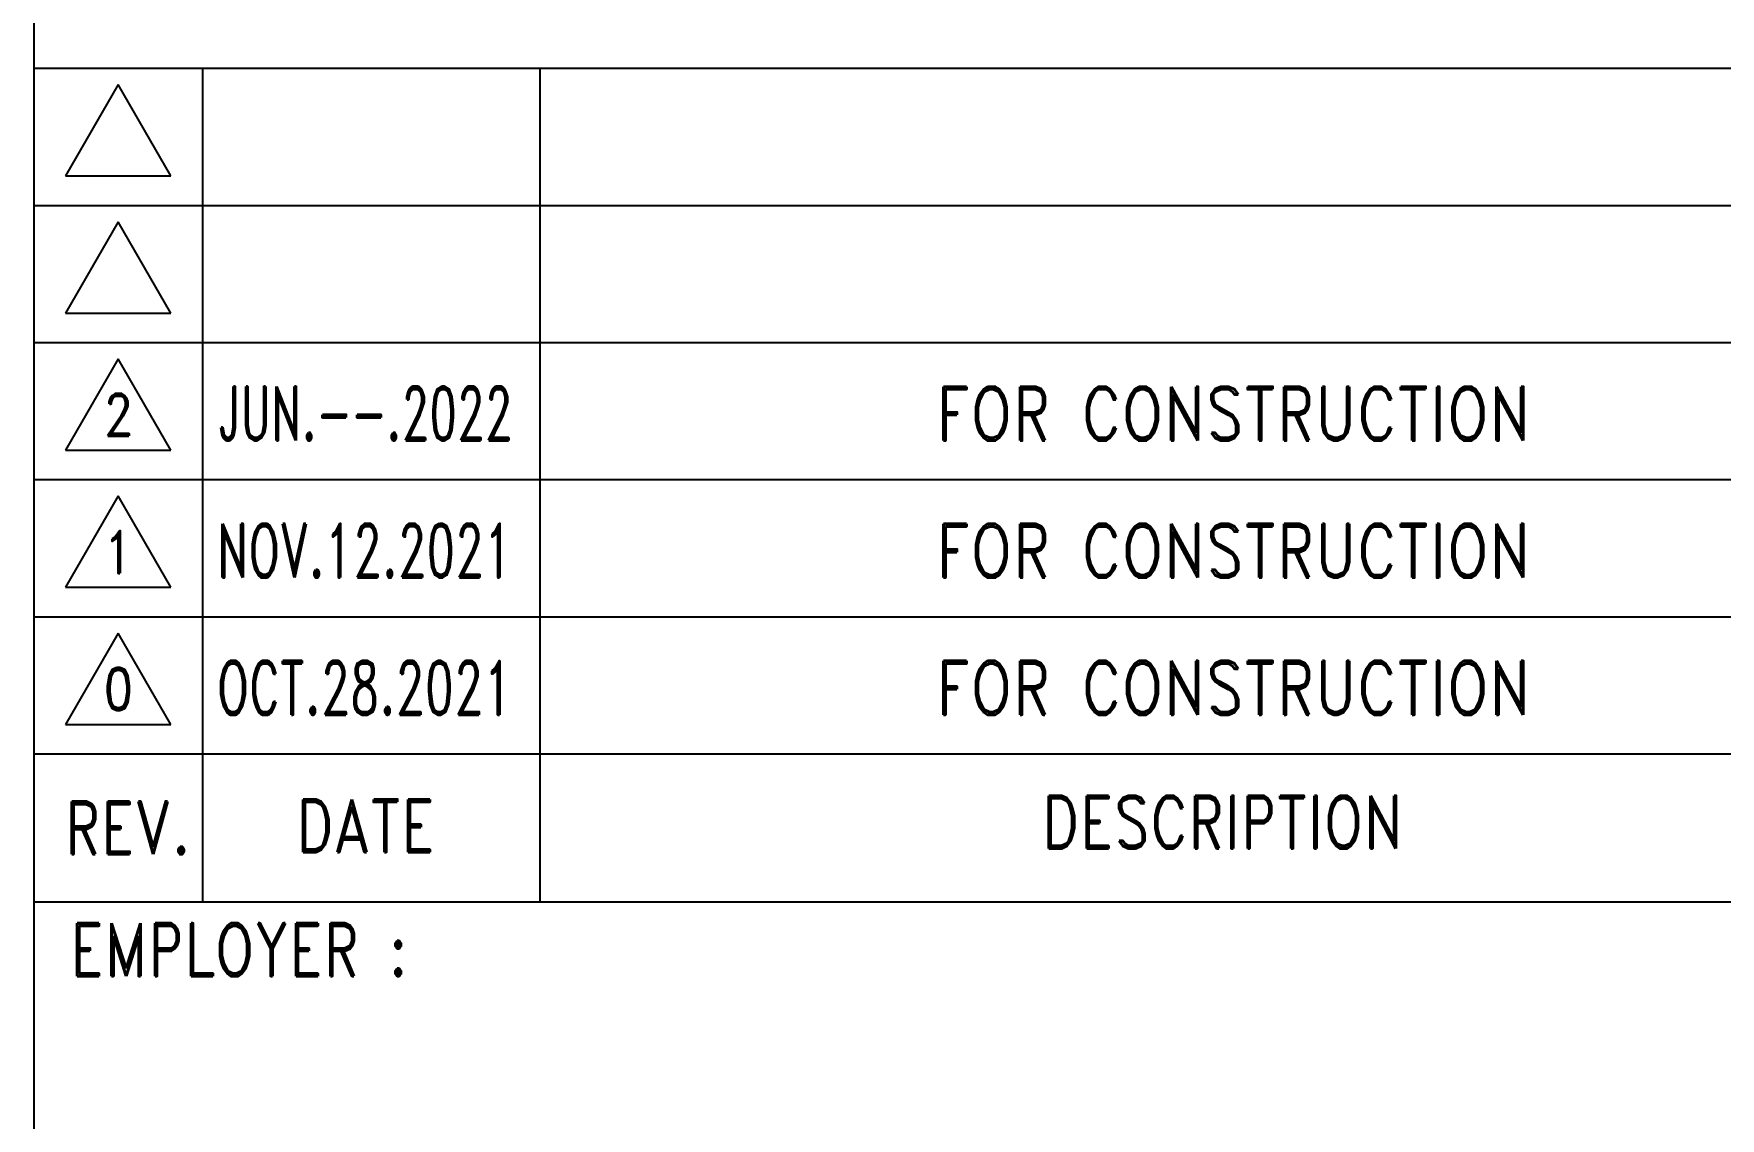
# Model space of a CAD drawing. Header units: millimetres. Extents: x 415966 to 487306, y -108951 to -17325.
# Drawn here: x 444951 to 448343, y -63148 to -60967 of the extents above; entities that cross this region are included whole.
import ezdxf
from ezdxf.enums import TextEntityAlignment as Align

# ---------------------------------------------------------------- set-up
doc = ezdxf.new("R2010")
doc.units = ezdxf.units.MM
doc.header["$LTSCALE"] = 2
doc.layers.add('TAN-TIT', color=30, linetype='Continuous')
doc.styles.add('KIM3', font='ROMAND.shx', dxfattribs={"width": 1.25, "height": 3})
doc.styles.add('RD20', font='ROMAND.SHX', dxfattribs={"width": 0.8, "height": 2})
doc.styles.add('RD6', font='ROMAND.shx', dxfattribs={"width": 0.83, "height": 6})

# ---------------------------------------------------------------- blocks, each defined once
blk = doc.blocks.new('BORDER')
at = {"layer": 'TAN-TIT'}
for p, q in [((19323.7, 4632.3), (19323.7, 352)), ((23282.3, 4498.7), (19323.7, 4498.7)), ((19436.9, 4477.2), (19366.3, 4354.8)), ((19507.6, 4354.8), (19436.9, 4477.2)), ((19549.9, 4498.7), (19549.9, 3381.8)), ((20002.3, 4498.7), (20002.3, 3381.8)), ((19366.3, 4354.8), (19507.6, 4354.8)), ((23282.3, 4314.9), (19323.7, 4314.9)), ((19436.9, 4293.4), (19366.3, 4171)), ((19507.6, 4171), (19436.9, 4293.4)), ((19366.3, 4171), (19507.6, 4171)), ((23282.3, 4131.1), (19323.7, 4131.1)), ((19436.9, 4109.7), (19366.3, 3987.2)), ((19507.6, 3987.2), (19436.9, 4109.7)), ((19366.3, 3987.2), (19507.6, 3987.2)), ((23282.3, 3947.3), (19323.7, 3947.3)), ((19436.9, 3925.9), (19366.3, 3803.4)), ((19507.6, 3803.4), (19436.9, 3925.9)), ((19366.3, 3803.4), (19507.6, 3803.4)), ((23282.3, 3763.5), (19323.7, 3763.5)), ((19436.9, 3742.1), (19366.3, 3619.6)), ((19507.6, 3619.6), (19436.9, 3742.1)), ((19366.3, 3619.6), (19507.6, 3619.6)), ((23282.3, 3579.7), (19323.7, 3579.7)), ((19323.7, 3381.8), (23282.3, 3381.8))]:
    blk.add_line(p, q, dxfattribs=at)
at = {"layer": 'TAN-TIT', "style": 'RD6', "width": 0.8}
for s, p in [('REV.', (19449.7, 3445.6)), ('DATE', (19768.5, 3448.4)), ('DESCRIPTION', (20917.1, 3453.4))]:
    blk.add_text(s, height=70.69, dxfattribs=at).set_placement(p, align=Align.CENTER)
blk.add_text('EMPLOYER :', height=70.69, dxfattribs=at).set_placement((19372.4, 3282.3))

msp = doc.modelspace()

# ---------------------------------------------------------------- block references
at = {"xscale": 1.5, "yscale": 1.5, "zscale": 1.5}
msp.add_blockref('BORDER', (415965.9, -67785.1), dxfattribs=at)

# ---------------------------------------------------------------- texts
at = {"style": 'KIM3'}
for s, width, p, p2 in [('JUN.--.2022', 0.549752, (445319.7, -61784.7), (445914.3, -61784.7)), ('NOV.12.2021', 0.58603, (445319.7, -62060.4), (445914.3, -62060.4)), ('OCT.28.2021', 0.598176, (445319.7, -62336.1), (445914.3, -62336.1))]:
    msp.add_text(s, height=108.155, dxfattribs=dict(at, width=width)).set_placement(p, p2, align=Align.FIT)
at = {"width": 0.83}
for s, height, style, p in [('FOR CONSTRUCTION', 108.155, 'KIM3', (447363.7, -61784.9)), ('2', 84.8, 'RD20', (445121.7, -61775.6)), ('FOR CONSTRUCTION', 108.155, 'KIM3', (447363.7, -62060.6)), ('1', 84.8, 'RD20', (445121.7, -62051.3)), ('FOR CONSTRUCTION', 108.155, 'KIM3', (447363.7, -62336.3)), ('0', 84.8, 'RD20', (445121.7, -62327))]:
    msp.add_text(s, height=height, dxfattribs=dict(at, style=style)).set_placement(p, align=Align.CENTER)

doc.saveas('drawing.dxf')
